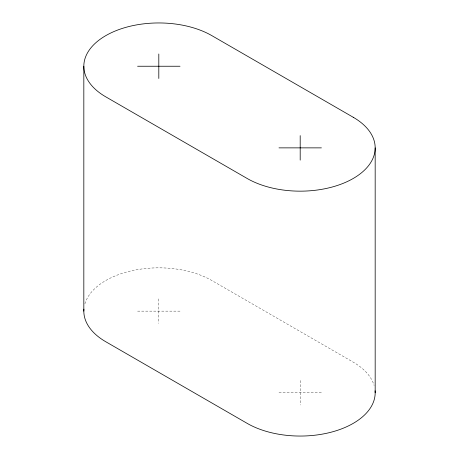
<?xml version="1.0" encoding="UTF-8"?>
<svg xmlns="http://www.w3.org/2000/svg" width="459" height="459" viewBox="0 0 459 459"><rect width="100%" height="100%" fill="white"/><g stroke="black" fill="none" stroke-linecap="round" stroke-linejoin="round"><path stroke-width="0.34" stroke-dasharray="2.29 1.72" d="M137.597 311.133L180.014 311.133M278.986 392.761L321.403 392.761M300.192 380.517L300.192 405.004M158.808 298.884L158.808 323.377M84.904 303.824A74.983 43.289 0 0 1 136.082 269.875A74.983 43.289 0 0 1 211.828 280.518L353.212 362.151A74.983 43.289 0 0 1 374.096 385.451"/><path stroke-width="0.69" d="M137.597 66.239L180.014 66.239M278.986 147.867L321.403 147.867M375.175 147.867L375.175 392.761M300.192 135.623L300.192 160.116M158.808 53.996L158.808 78.483M83.825 66.239L83.825 311.133M375.095 390.775A74.983 43.289 0 0 1 330.469 432.367A74.983 43.289 0 0 1 247.172 423.37L105.788 341.743A74.983 43.289 0 0 1 83.905 309.142M353.212 117.257L211.828 35.63A74.983 43.289 0 0 0 105.788 35.63A74.983 43.289 0 0 0 105.788 96.849L247.172 178.482A74.983 43.289 0 0 0 353.212 178.482A74.983 43.289 0 0 0 353.212 117.257"/></g></svg>
